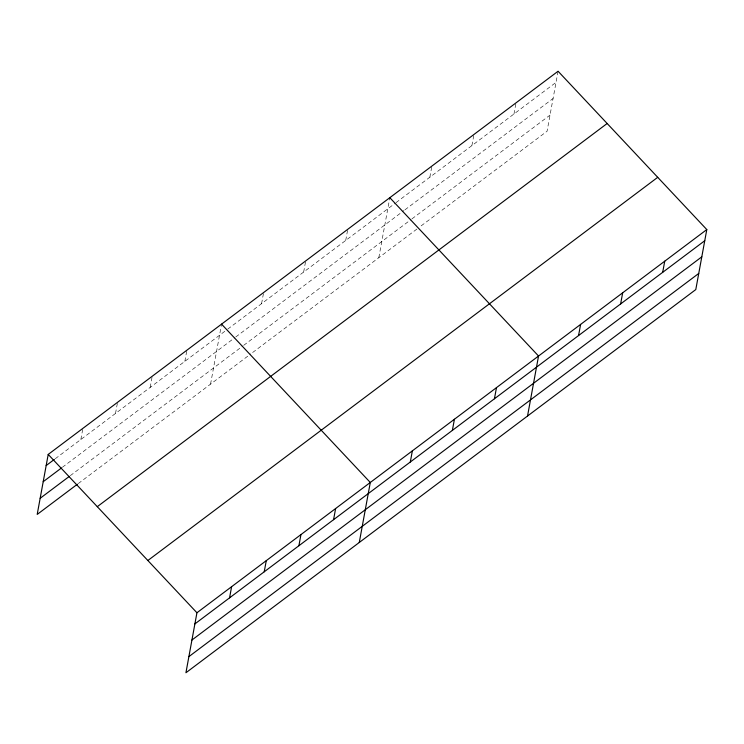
<?xml version="1.0" encoding="UTF-8"?>
<svg xmlns="http://www.w3.org/2000/svg" width="744" height="744" viewBox="0 0 744 744"><rect width="100%" height="100%" fill="white"/><g stroke="black" fill="none" stroke-linecap="round" stroke-linejoin="round"><path stroke-width="0.56" stroke-dasharray="3.72 2.79" d="M80.836 439.509L82.882 428.367M115.506 413.459L117.552 402.309M150.176 387.401L152.222 376.259M184.847 361.342L186.893 350.201M210.552 384.146L221.563 324.142M261.581 303.673L263.627 292.532M303.645 272.062L305.691 260.912M345.709 240.442L347.755 229.301M378.808 257.694L389.819 197.69M429.837 177.221L431.883 166.079M471.901 145.61L473.947 134.469M513.965 113.99L516.011 102.849M558.074 71.238L547.063 131.242L420.872 226.074M55.289 458.713L226.836 329.787M227.748 329.099L395.092 203.335M396.003 202.647L556.028 82.379M62.366 467.288L234.853 337.664M235.764 336.976L404.02 210.524M404.931 209.836L553.071 98.506M70.271 475.676L242.777 346.025M243.688 345.337L411.032 219.573M411.944 218.885L550.021 115.115M78.26 483.572L250.793 353.902M252.616 352.526L419.049 227.45"/><path stroke-width="1.12" d="M706.8 229.571L196.937 612.758L185.926 672.762L695.789 289.574L706.8 229.571L558.074 71.238L48.211 454.426L37.2 514.429L77.348 484.251M229.561 597.851L231.607 586.709M264.232 571.792L266.278 560.651M298.902 545.733L300.948 534.592M333.572 519.675L335.618 508.533M359.278 542.478L370.289 482.475L221.563 324.142M410.307 462.005L412.353 450.864M452.371 430.395L454.417 419.253M494.435 398.784L496.481 387.643M527.533 416.026L538.544 356.023L389.819 197.69M578.562 335.553L580.608 324.412M620.626 303.943L622.672 292.801M662.69 272.332L664.736 261.191M46.165 465.567L54.377 459.401M43.208 481.694L61.454 467.976M40.157 498.303L69.359 476.365M97.287 506.673L607.16 123.485M147.861 560.511L657.724 177.323M194.891 623.909L704.754 240.721M191.933 640.026L701.797 256.838M188.883 656.636L698.746 273.448M48.211 454.426L196.937 612.758"/></g></svg>
